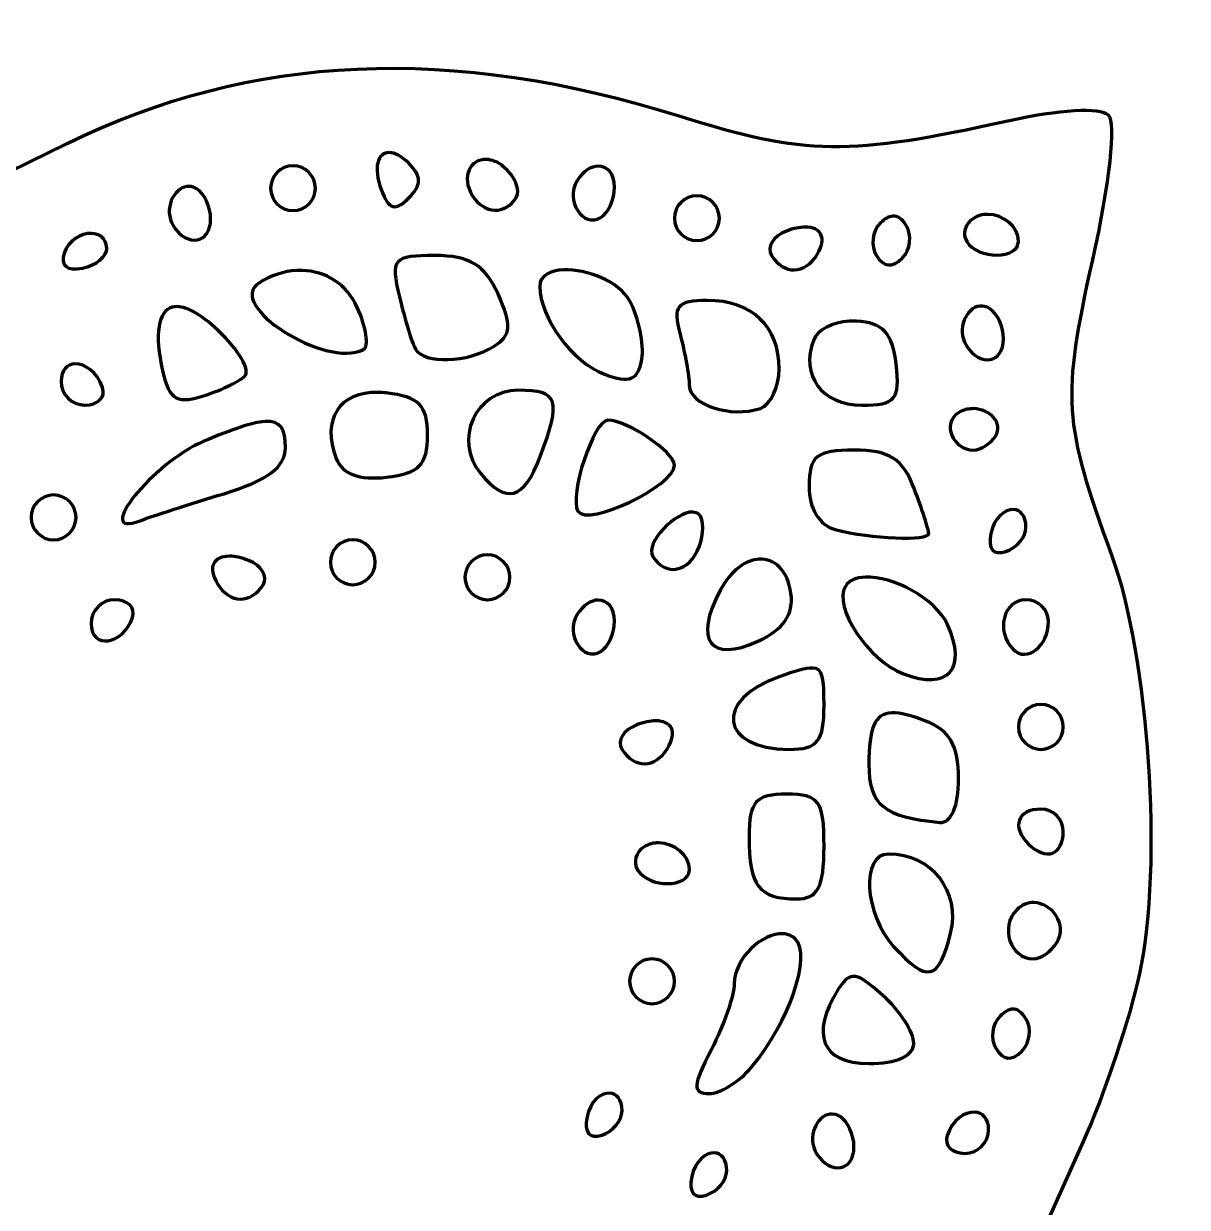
# Model space of a CAD drawing. Header units: centimetres. Extents: x -25.2 to 25.1, y -12.7 to 12.5.
# Drawn here: x 18.87 to 25.13, y 5.83 to 12.2 of the extents above; entities that cross this region are included whole.
import ezdxf

# ---------------------------------------------------------------- set-up
doc = ezdxf.new("R2010")
doc.units = ezdxf.units.CM
doc.header["$MEASUREMENT"] = 0
doc.layers.add('Layer 1', color=7, linetype='Continuous')

msp = doc.modelspace()

# ---------------------------------------------------------------- linework, layer by layer
at = {"layer": 'Layer 1', "color": 72, "lineweight": 90}
for points, knots in [([(15.97372, 12.15449), (15.01323, 12.15637), (13.79512, 11.83764), (13.165, 11.42027), (13.165, 11.42027), (13.165, 11.42027), (12.79541, 11.17553), (12.79541, 11.17553), (12.79541, 11.17553), (12.79541, 11.17553), (12.5548, 11.3781), (12.5548, 11.3781), (12.5548, 11.3781), (12.0029, 11.8425), (10.53138, 12.19604), (9.44182, 12.12637), (9.44182, 12.12637), (8.75205, 12.08227), (7.72787, 11.78745), (7.25901, 11.49798), (7.25901, 11.49798), (7.25901, 11.49798), (6.99525, 11.3351), (6.99525, 11.3351), (6.99525, 11.3351), (6.99525, 11.3351), (6.53471, 11.55256), (6.53471, 11.55256), (6.53471, 11.55256), (5.49151, 12.04654), (4.5113, 12.09186), (3.27785, 11.70221), (3.27785, 11.70221), (2.58334, 11.48282), (2.32917, 11.48005), (1.4299, 11.68237), (1.4299, 11.68237), (1.17685, 11.7393), (0.94386, 11.76022), (0.91231, 11.72867), (0.91231, 11.72867), (0.88077, 11.69713), (0.91677, 11.40903), (0.99169, 11.08871), (0.99169, 11.08871), (1.16692, 10.33949), (1.16186, 10.03309), (0.96606, 9.464), (0.96606, 9.464), (0.54953, 8.25332), (0.63291, 6.8823), (1.18021, 5.95579), (1.18021, 5.95579), (1.31665, 5.72481), (1.31479, 5.70869), (1.10414, 5.29268), (1.10414, 5.29268), (0.59396, 4.28511), (0.44234, 3.45432), (0.56009, 2.31942), (0.56009, 2.31942), (0.64808, 1.47137), (0.86025, 0.7816), (1.20501, 0.22425), (1.20501, 0.22425), (1.20501, 0.22425), (1.44231, -0.1594), (1.44231, -0.1594), (1.44231, -0.1594), (1.44231, -0.1594), (1.20584, -0.53147), (1.20584, -0.53147), (1.20584, -0.53147), (0.68324, -1.35552), (0.41308, -2.73081), (0.55844, -3.82305), (0.55844, -3.82305), (0.65767, -4.56877), (0.7609, -4.90956), (1.08265, -5.5445), (1.08265, -5.5445), (1.08265, -5.5445), (1.29928, -5.97114), (1.29928, -5.97114), (1.29928, -5.97114), (1.29928, -5.97114), (1.09836, -6.42424), (1.09836, -6.42424), (1.09836, -6.42424), (0.78966, -7.11935), (0.70163, -7.54019), (0.70893, -8.28542), (0.70893, -8.28542), (0.71381, -8.78426), (0.77115, -9.14122), (0.9206, -9.6042), (0.9206, -9.6042), (1.16006, -10.34605), (1.17318, -10.67596), (0.99336, -11.39179), (0.99336, -11.39179), (0.81706, -12.09368), (0.86728, -12.13846), (1.62753, -11.96064), (1.62753, -11.96064), (2.39756, -11.78054), (2.57565, -11.78852), (3.33823, -12.04002), (3.33823, -12.04002), (3.83925, -12.20525), (4.14299, -12.25307), (4.70662, -12.25417), (4.70662, -12.25417), (5.49235, -12.2557), (5.89935, -12.16717), (6.5678, -11.85068), (6.5678, -11.85068), (6.98206, -11.65453), (7.00885, -11.65172), (7.20776, -11.78205), (7.20776, -11.78205), (7.51543, -11.98364), (8.40173, -12.30212), (8.87712, -12.3815), (8.87712, -12.3815), (9.4754, -12.48139), (9.88142, -12.48129), (10.59608, -12.38233), (10.59608, -12.38233), (11.30936, -12.28356), (12.32215, -11.91974), (12.59368, -11.66465), (12.59368, -11.66465), (12.59368, -11.66465), (12.77558, -11.4935), (12.77558, -11.4935), (12.77558, -11.4935), (12.77558, -11.4935), (13.17824, -11.74155), (13.17824, -11.74155), (13.17824, -11.74155), (14.60991, -12.62246), (16.64542, -12.68387), (18.21111, -11.89369), (18.21111, -11.89369), (18.21111, -11.89369), (18.67909, -11.65805), (18.67909, -11.65805), (18.67909, -11.65805), (18.67909, -11.65805), (19.09829, -11.8631), (19.09829, -11.8631), (19.09829, -11.8631), (20.09898, -12.35269), (21.21311, -12.4052), (22.3692, -12.01689), (22.3692, -12.01689), (23.01494, -11.79999), (23.30757, -11.79522), (24.16589, -11.98712), (24.16589, -11.98712), (24.44205, -12.04887), (24.6622, -12.06214), (24.70498, -12.01937), (24.70498, -12.01937), (24.74777, -11.97659), (24.7123, -11.64672), (24.61816, -11.21239), (24.61816, -11.21239), (24.61816, -11.21239), (24.45941, -10.47817), (24.45941, -10.47817), (24.45941, -10.47817), (24.45941, -10.47817), (24.6686, -9.844), (24.6686, -9.844), (24.6686, -9.844), (25.07204, -8.6224), (25.02344, -7.43118), (24.52721, -6.37548), (24.52721, -6.37548), (24.52721, -6.37548), (24.36267, -6.02491), (24.36267, -6.02491), (24.36267, -6.02491), (24.36267, -6.02491), (24.61072, -5.48499), (24.61072, -5.48499), (24.61072, -5.48499), (25.02972, -4.57489), (25.13069, -4.0335), (25.08614, -2.93589), (25.08614, -2.93589), (25.0423, -1.85596), (24.86681, -1.19749), (24.44701, -0.53728), (24.44701, -0.53728), (24.44701, -0.53728), (24.2031, -0.15363), (24.2031, -0.15363), (24.2031, -0.15363), (24.2031, -0.15363), (24.40898, 0.15808), (24.40898, 0.15808), (24.40898, 0.15808), (24.87416, 0.86101), (25.10765, 1.78627), (25.10765, 2.92959), (25.10765, 2.92959), (25.10765, 3.7713), (24.971, 4.38807), (24.6099, 5.17359), (24.6099, 5.17359), (24.6099, 5.17359), (24.3602, 5.71599), (24.3602, 5.71599), (24.3602, 5.71599), (24.3602, 5.71599), (24.57021, 6.18397), (24.57021, 6.18397), (24.57021, 6.18397), (24.68578, 6.4415), (24.82239, 6.84785), (24.87365, 7.08686), (24.87365, 7.08686), (24.99887, 7.67074), (24.92401, 8.78798), (24.72234, 9.33913), (24.72234, 9.33913), (24.46235, 10.04965), (24.45378, 10.18103), (24.61981, 10.9258), (24.61981, 10.9258), (24.71278, 11.34282), (24.74753, 11.66285), (24.70497, 11.70549), (24.70497, 11.70549), (24.66232, 11.74823), (24.4419, 11.73545), (24.16588, 11.67407), (24.16588, 11.67407), (23.31295, 11.4844), (23.0717, 11.48732), (22.40309, 11.69805), (22.40309, 11.69805), (21.1744, 12.08529), (20.09649, 12.03725), (19.10407, 11.5517), (19.10407, 11.5517), (19.10407, 11.5517), (18.68984, 11.34916), (18.68984, 11.34916), (18.68984, 11.34916), (18.68984, 11.34916), (18.0937, 11.63276), (18.0937, 11.63276), (18.0937, 11.63276), (17.43541, 11.94538), (16.59145, 12.15327), (15.97373, 12.15449), (15.97373, 12.15449), (15.97373, 12.15449), (15.97372, 12.15449), (15.97372, 12.15449)], [0, 0, 0, 0, 0.0149254, 0.0149254, 0.0149254, 0.0149254, 0.0298507, 0.0298507, 0.0298507, 0.0298507, 0.0447761, 0.0447761, 0.0447761, 0.0447761, 0.0597015, 0.0597015, 0.0597015, 0.0597015, 0.0746269, 0.0746269, 0.0746269, 0.0746269, 0.0895522, 0.0895522, 0.0895522, 0.0895522, 0.1044776, 0.1044776, 0.1044776, 0.1044776, 0.119403, 0.119403, 0.119403, 0.119403, 0.1343284, 0.1343284, 0.1343284, 0.1343284, 0.1492537, 0.1492537, 0.1492537, 0.1492537, 0.1641791, 0.1641791, 0.1641791, 0.1641791, 0.1791045, 0.1791045, 0.1791045, 0.1791045, 0.1940299, 0.1940299, 0.1940299, 0.1940299, 0.2089552, 0.2089552, 0.2089552, 0.2089552, 0.2238806, 0.2238806, 0.2238806, 0.2238806, 0.238806, 0.238806, 0.238806, 0.238806, 0.2537313, 0.2537313, 0.2537313, 0.2537313, 0.2686567, 0.2686567, 0.2686567, 0.2686567, 0.2835821, 0.2835821, 0.2835821, 0.2835821, 0.2985075, 0.2985075, 0.2985075, 0.2985075, 0.3134328, 0.3134328, 0.3134328, 0.3134328, 0.3283582, 0.3283582, 0.3283582, 0.3283582, 0.3432836, 0.3432836, 0.3432836, 0.3432836, 0.358209, 0.358209, 0.358209, 0.358209, 0.3731343, 0.3731343, 0.3731343, 0.3731343, 0.3880597, 0.3880597, 0.3880597, 0.3880597, 0.4029851, 0.4029851, 0.4029851, 0.4029851, 0.4179104, 0.4179104, 0.4179104, 0.4179104, 0.4328358, 0.4328358, 0.4328358, 0.4328358, 0.4477612, 0.4477612, 0.4477612, 0.4477612, 0.4626866, 0.4626866, 0.4626866, 0.4626866, 0.4776119, 0.4776119, 0.4776119, 0.4776119, 0.4925373, 0.4925373, 0.4925373, 0.4925373, 0.5074627, 0.5074627, 0.5074627, 0.5074627, 0.5223881, 0.5223881, 0.5223881, 0.5223881, 0.5373134, 0.5373134, 0.5373134, 0.5373134, 0.5522388, 0.5522388, 0.5522388, 0.5522388, 0.5671642, 0.5671642, 0.5671642, 0.5671642, 0.5820896, 0.5820896, 0.5820896, 0.5820896, 0.5970149, 0.5970149, 0.5970149, 0.5970149, 0.6119403, 0.6119403, 0.6119403, 0.6119403, 0.6268657, 0.6268657, 0.6268657, 0.6268657, 0.641791, 0.641791, 0.641791, 0.641791, 0.6567164, 0.6567164, 0.6567164, 0.6567164, 0.6716418, 0.6716418, 0.6716418, 0.6716418, 0.6865672, 0.6865672, 0.6865672, 0.6865672, 0.7014925, 0.7014925, 0.7014925, 0.7014925, 0.7164179, 0.7164179, 0.7164179, 0.7164179, 0.7313433, 0.7313433, 0.7313433, 0.7313433, 0.7462687, 0.7462687, 0.7462687, 0.7462687, 0.761194, 0.761194, 0.761194, 0.761194, 0.7761194, 0.7761194, 0.7761194, 0.7761194, 0.7910448, 0.7910448, 0.7910448, 0.7910448, 0.8059701, 0.8059701, 0.8059701, 0.8059701, 0.8208955, 0.8208955, 0.8208955, 0.8208955, 0.8358209, 0.8358209, 0.8358209, 0.8358209, 0.8507463, 0.8507463, 0.8507463, 0.8507463, 0.8656716, 0.8656716, 0.8656716, 0.8656716, 0.880597, 0.880597, 0.880597, 0.880597, 0.8955224, 0.8955224, 0.8955224, 0.8955224, 0.9104478, 0.9104478, 0.9104478, 0.9104478, 0.9253731, 0.9253731, 0.9253731, 0.9253731, 0.9402985, 0.9402985, 0.9402985, 0.9402985, 0.9552239, 0.9552239, 0.9552239, 0.9552239, 0.9701493, 0.9701493, 0.9701493, 0.9701493, 1, 1, 1, 1]), ([(20.83792, 11.50295), (20.86618, 11.50239), (20.90203, 11.48514), (20.94045, 11.44673), (20.94045, 11.44673), (21.01302, 11.37415), (21.01287, 11.32898), (20.94128, 11.25739), (20.94128, 11.25739), (20.86968, 11.1858), (20.83519, 11.1963), (20.79493, 11.30121), (20.79493, 11.30121), (20.74805, 11.42336), (20.77576, 11.50418), (20.83792, 11.50295)], [0, 0, 0, 0, 0.2, 0.2, 0.2, 0.2, 0.4, 0.4, 0.4, 0.4, 0.6, 0.6, 0.6, 0.6, 1, 1, 1, 1]), ([(21.36048, 11.46574), (21.38881, 11.46451), (21.4209, 11.45291), (21.45226, 11.42688), (21.45226, 11.42688), (21.51423, 11.37545), (21.54513, 11.30076), (21.52089, 11.26152), (21.52089, 11.26152), (21.46218, 11.16653), (21.34682, 11.17097), (21.28525, 11.27062), (21.28525, 11.27062), (21.22025, 11.37579), (21.27551, 11.46945), (21.36049, 11.46575), (21.36049, 11.46575), (21.36049, 11.46575), (21.36048, 11.46574), (21.36048, 11.46574)], [0, 0, 0, 0, 0.1666667, 0.1666667, 0.1666667, 0.1666667, 0.3333333, 0.3333333, 0.3333333, 0.3333333, 0.5, 0.5, 0.5, 0.5, 0.6666667, 0.6666667, 0.6666667, 0.6666667, 1, 1, 1, 1]), ([(20.31951, 11.43184), (20.38589, 11.43184), (20.44023, 11.37752), (20.44023, 11.31112), (20.44023, 11.31112), (20.44023, 11.24473), (20.3859, 11.1904), (20.31951, 11.1904), (20.31951, 11.1904), (20.25312, 11.1904), (20.19879, 11.24472), (20.19879, 11.31112), (20.19879, 11.31112), (20.19879, 11.37751), (20.25311, 11.43184), (20.31951, 11.43184)], [0, 0, 0, 0, 0.2, 0.2, 0.2, 0.2, 0.4, 0.4, 0.4, 0.4, 0.6, 0.6, 0.6, 0.6, 1, 1, 1, 1]), ([(21.96075, 11.42936), (22.00913, 11.43016), (22.04922, 11.39078), (22.04922, 11.31609), (22.04922, 11.31609), (22.04922, 11.25231), (22.01601, 11.17867), (21.97481, 11.15321), (21.97481, 11.15321), (21.87914, 11.09408), (21.78267, 11.24546), (21.84831, 11.35165), (21.84831, 11.35165), (21.88069, 11.40404), (21.92313, 11.42875), (21.96076, 11.42937), (21.96076, 11.42937), (21.96076, 11.42937), (21.96075, 11.42936), (21.96075, 11.42936)], [0, 0, 0, 0, 0.1666667, 0.1666667, 0.1666667, 0.1666667, 0.3333333, 0.3333333, 0.3333333, 0.3333333, 0.5, 0.5, 0.5, 0.5, 0.6666667, 0.6666667, 0.6666667, 0.6666667, 1, 1, 1, 1]), ([(19.76223, 11.32105), (19.77529, 11.32044), (19.78846, 11.31614), (19.80192, 11.30782), (19.80192, 11.30782), (19.84312, 11.28235), (19.87633, 11.20954), (19.87633, 11.14576), (19.87633, 11.14576), (19.87633, 11.01297), (19.74941, 10.99047), (19.67541, 11.11021), (19.67541, 11.11021), (19.62208, 11.19649), (19.67573, 11.3116), (19.749, 11.32022), (19.749, 11.32022), (19.75323, 11.32072), (19.75788, 11.32125), (19.76223, 11.32105)], [0, 0, 0, 0, 0.1666667, 0.1666667, 0.1666667, 0.1666667, 0.3333333, 0.3333333, 0.3333333, 0.3333333, 0.5, 0.5, 0.5, 0.5, 0.6666667, 0.6666667, 0.6666667, 0.6666667, 1, 1, 1, 1]), ([(22.4924, 11.27061), (22.55878, 11.27061), (22.61312, 11.21629), (22.61312, 11.14989), (22.61312, 11.14989), (22.61312, 11.0835), (22.55879, 11.02917), (22.4924, 11.02917), (22.4924, 11.02917), (22.42601, 11.02917), (22.37168, 11.08349), (22.37168, 11.14989), (22.37168, 11.14989), (22.37168, 11.21628), (22.426, 11.27061), (22.4924, 11.27061)], [0, 0, 0, 0, 0.2, 0.2, 0.2, 0.2, 0.4, 0.4, 0.4, 0.4, 0.6, 0.6, 0.6, 0.6, 1, 1, 1, 1]), ([(23.54577, 11.16064), (23.57233, 11.16211), (23.59663, 11.14564), (23.61853, 11.1102), (23.61853, 11.1102), (23.65066, 11.05822), (23.64129, 10.97918), (23.59703, 10.93491), (23.59703, 10.93491), (23.54338, 10.88126), (23.49706, 10.88597), (23.45812, 10.94897), (23.45812, 10.94897), (23.42599, 11.00095), (23.43535, 11.07999), (23.47962, 11.12426), (23.47962, 11.12426), (23.50309, 11.14773), (23.52511, 11.1595), (23.54577, 11.16064)], [0, 0, 0, 0, 0.1666667, 0.1666667, 0.1666667, 0.1666667, 0.3333333, 0.3333333, 0.3333333, 0.3333333, 0.5, 0.5, 0.5, 0.5, 0.6666667, 0.6666667, 0.6666667, 0.6666667, 1, 1, 1, 1]), ([(24.05757, 11.17057), (24.13935, 11.16933), (24.22211, 11.10655), (24.22211, 11.02505), (24.22211, 11.02505), (24.22211, 10.92712), (24.00472, 10.92647), (23.9443, 11.02422), (23.9443, 11.02422), (23.91884, 11.06542), (23.93488, 11.12127), (23.97985, 11.14907), (23.97985, 11.14907), (24.00386, 11.16391), (24.03031, 11.17098), (24.05757, 11.17057)], [0, 0, 0, 0, 0.2, 0.2, 0.2, 0.2, 0.4, 0.4, 0.4, 0.4, 0.6, 0.6, 0.6, 0.6, 1, 1, 1, 1]), ([(23.07448, 11.10194), (23.16016, 11.10294), (23.19452, 11.04382), (23.13897, 10.95394), (23.13897, 10.95394), (23.07215, 10.84581), (22.95946, 10.84426), (22.89423, 10.94981), (22.89423, 10.94981), (22.86668, 10.99438), (22.9025, 11.05316), (22.97361, 11.08045), (22.97361, 11.08045), (23.01213, 11.09523), (23.04592, 11.10161), (23.07448, 11.10195), (23.07448, 11.10195), (23.07448, 11.10195), (23.07448, 11.10194), (23.07448, 11.10194)], [0, 0, 0, 0, 0.1666667, 0.1666667, 0.1666667, 0.1666667, 0.3333333, 0.3333333, 0.3333333, 0.3333333, 0.5, 0.5, 0.5, 0.5, 0.6666667, 0.6666667, 0.6666667, 0.6666667, 1, 1, 1, 1]), ([(19.23554, 11.06804), (19.27868, 11.06672), (19.31464, 11.04175), (19.3174, 10.98949), (19.3174, 10.98949), (19.31974, 10.94523), (19.26142, 10.89647), (19.18759, 10.88118), (19.18759, 10.88118), (19.10367, 10.8638), (19.06663, 10.89369), (19.0892, 10.96138), (19.0892, 10.96138), (19.11269, 11.03187), (19.18008, 11.06973), (19.23555, 11.06804), (19.23555, 11.06804), (19.23555, 11.06804), (19.23554, 11.06804), (19.23554, 11.06804)], [0, 0, 0, 0, 0.1666667, 0.1666667, 0.1666667, 0.1666667, 0.3333333, 0.3333333, 0.3333333, 0.3333333, 0.5, 0.5, 0.5, 0.5, 0.6666667, 0.6666667, 0.6666667, 0.6666667, 1, 1, 1, 1]), ([(21.08349, 10.94898), (21.26821, 10.94898), (21.35129, 10.89851), (21.42249, 10.74227), (21.42249, 10.74227), (21.49883, 10.57472), (21.49501, 10.52064), (21.40099, 10.46115), (21.40099, 10.46115), (21.25964, 10.37172), (21.02477, 10.36377), (20.97848, 10.44627), (20.97848, 10.44627), (20.95985, 10.47947), (20.92075, 10.60567), (20.89166, 10.72739), (20.89166, 10.72739), (20.84278, 10.93189), (20.85737, 10.94898), (21.08348, 10.94898), (21.08348, 10.94898), (21.08348, 10.94898), (21.08349, 10.94898), (21.08349, 10.94898)], [0, 0, 0, 0, 0.1428571, 0.1428571, 0.1428571, 0.1428571, 0.2857143, 0.2857143, 0.2857143, 0.2857143, 0.4285714, 0.4285714, 0.4285714, 0.4285714, 0.5714286, 0.5714286, 0.5714286, 0.5714286, 0.7142857, 0.7142857, 0.7142857, 0.7142857, 1, 1, 1, 1]), ([(20.33935, 10.86878), (20.34897, 10.86927), (20.3588, 10.86904), (20.36829, 10.86878), (20.36829, 10.86878), (20.49478, 10.86526), (20.60813, 10.79543), (20.66512, 10.67034), (20.66512, 10.67034), (20.71482, 10.56126), (20.72972, 10.45889), (20.69819, 10.44296), (20.69819, 10.44296), (20.4937, 10.33967), (19.95229, 10.68442), (20.13595, 10.80097), (20.13595, 10.80097), (20.20203, 10.84291), (20.27198, 10.86532), (20.33935, 10.86877), (20.33935, 10.86877), (20.33935, 10.86877), (20.33935, 10.86878), (20.33935, 10.86878)], [0, 0, 0, 0, 0.1428571, 0.1428571, 0.1428571, 0.1428571, 0.2857143, 0.2857143, 0.2857143, 0.2857143, 0.4285714, 0.4285714, 0.4285714, 0.4285714, 0.5714286, 0.5714286, 0.5714286, 0.5714286, 0.7142857, 0.7142857, 0.7142857, 0.7142857, 1, 1, 1, 1]), ([(21.77637, 10.87208), (21.89964, 10.8764), (22.07447, 10.81072), (22.1319, 10.70341), (22.1319, 10.70341), (22.1805, 10.6126), (22.20941, 10.47242), (22.19557, 10.3917), (22.19557, 10.3917), (22.17587, 10.27682), (22.13227, 10.25908), (21.99465, 10.31067), (21.99465, 10.31067), (21.82226, 10.37529), (21.64738, 10.61307), (21.64738, 10.78279), (21.64738, 10.78279), (21.64738, 10.84154), (21.7024, 10.8695), (21.77636, 10.87209), (21.77636, 10.87209), (21.77636, 10.87209), (21.77637, 10.87208), (21.77637, 10.87208)], [0, 0, 0, 0, 0.1428571, 0.1428571, 0.1428571, 0.1428571, 0.2857143, 0.2857143, 0.2857143, 0.2857143, 0.4285714, 0.4285714, 0.4285714, 0.4285714, 0.5714286, 0.5714286, 0.5714286, 0.5714286, 0.7142857, 0.7142857, 0.7142857, 0.7142857, 1, 1, 1, 1]), ([(22.54697, 10.70755), (22.78882, 10.70755), (22.93475, 10.56858), (22.93475, 10.33796), (22.93475, 10.33796), (22.93475, 10.24089), (22.88922, 10.14582), (22.83388, 10.12712), (22.83388, 10.12712), (22.67617, 10.07382), (22.45226, 10.14592), (22.45106, 10.25032), (22.45106, 10.25032), (22.45045, 10.3024), (22.42814, 10.42689), (22.40145, 10.52648), (22.40145, 10.52648), (22.36093, 10.67769), (22.38456, 10.70755), (22.54697, 10.70755)], [0, 0, 0, 0, 0.1666667, 0.1666667, 0.1666667, 0.1666667, 0.3333333, 0.3333333, 0.3333333, 0.3333333, 0.5, 0.5, 0.5, 0.5, 0.6666667, 0.6666667, 0.6666667, 0.6666667, 1, 1, 1, 1]), ([(19.68451, 10.67365), (19.74018, 10.67905), (19.81991, 10.63738), (19.91685, 10.54632), (19.91685, 10.54632), (20.02867, 10.44126), (20.09285, 10.33012), (20.05906, 10.2991), (20.05906, 10.2991), (20.02528, 10.26808), (19.92008, 10.21916), (19.8259, 10.19079), (19.8259, 10.19079), (19.68527, 10.14843), (19.64696, 10.17914), (19.61093, 10.36277), (19.61093, 10.36277), (19.57266, 10.55785), (19.60315, 10.66576), (19.68452, 10.67366), (19.68452, 10.67366), (19.68452, 10.67366), (19.68451, 10.67365), (19.68451, 10.67365)], [0, 0, 0, 0, 0.1428571, 0.1428571, 0.1428571, 0.1428571, 0.2857143, 0.2857143, 0.2857143, 0.2857143, 0.4285714, 0.4285714, 0.4285714, 0.4285714, 0.5714286, 0.5714286, 0.5714286, 0.5714286, 0.7142857, 0.7142857, 0.7142857, 0.7142857, 1, 1, 1, 1]), ([(24.01375, 10.67695), (24.03066, 10.67894), (24.04873, 10.67481), (24.06667, 10.66372), (24.06667, 10.66372), (24.10787, 10.63825), (24.14191, 10.56544), (24.14191, 10.50166), (24.14191, 10.50166), (24.14191, 10.36887), (24.01499, 10.34637), (23.94099, 10.46611), (23.94099, 10.46611), (23.88767, 10.55239), (23.94049, 10.66833), (24.01375, 10.67695)], [0, 0, 0, 0, 0.2, 0.2, 0.2, 0.2, 0.4, 0.4, 0.4, 0.4, 0.6, 0.6, 0.6, 0.6, 1, 1, 1, 1]), ([(23.31178, 10.59592), (23.32453, 10.59678), (23.33774, 10.59657), (23.35064, 10.59592), (23.35064, 10.59592), (23.49265, 10.58877), (23.54469, 10.53269), (23.56396, 10.36524), (23.56396, 10.36524), (23.58595, 10.17407), (23.561, 10.14448), (23.38041, 10.14448), (23.38041, 10.14448), (23.16446, 10.14448), (23.04693, 10.30342), (23.12079, 10.49588), (23.12079, 10.49588), (23.14111, 10.54884), (23.2225, 10.58991), (23.31179, 10.59593), (23.31179, 10.59593), (23.31179, 10.59593), (23.31178, 10.59592), (23.31178, 10.59592)], [0, 0, 0, 0, 0.1428571, 0.1428571, 0.1428571, 0.1428571, 0.2857143, 0.2857143, 0.2857143, 0.2857143, 0.4285714, 0.4285714, 0.4285714, 0.4285714, 0.5714286, 0.5714286, 0.5714286, 0.5714286, 0.7142857, 0.7142857, 0.7142857, 0.7142857, 1, 1, 1, 1]), ([(19.14624, 10.36607), (19.19956, 10.36845), (19.26709, 10.3235), (19.29507, 10.23957), (19.29507, 10.23957), (19.31259, 10.18701), (19.26924, 10.14449), (19.19916, 10.14449), (19.19916, 10.14449), (19.12907, 10.14449), (19.07183, 10.20174), (19.07183, 10.27182), (19.07183, 10.27182), (19.07183, 10.334), (19.10477, 10.36423), (19.14624, 10.36608), (19.14624, 10.36608), (19.14624, 10.36608), (19.14624, 10.36607), (19.14624, 10.36607)], [0, 0, 0, 0, 0.1666667, 0.1666667, 0.1666667, 0.1666667, 0.3333333, 0.3333333, 0.3333333, 0.3333333, 0.5, 0.5, 0.5, 0.5, 0.6666667, 0.6666667, 0.6666667, 0.6666667, 1, 1, 1, 1]), ([(20.77839, 10.21311), (20.7923, 10.2128), (20.80652, 10.21151), (20.82138, 10.2098), (20.82138, 10.2098), (20.99749, 10.18954), (21.0438, 10.14301), (21.0438, 9.98325), (21.0438, 9.98325), (21.0438, 9.82349), (20.99749, 9.77696), (20.82138, 9.7567), (20.82138, 9.7567), (20.67676, 9.74006), (20.58339, 9.77451), (20.55184, 9.85675), (20.55184, 9.85675), (20.47084, 10.06782), (20.56968, 10.2178), (20.77839, 10.21311)], [0, 0, 0, 0, 0.1666667, 0.1666667, 0.1666667, 0.1666667, 0.3333333, 0.3333333, 0.3333333, 0.3333333, 0.5, 0.5, 0.5, 0.5, 0.6666667, 0.6666667, 0.6666667, 0.6666667, 1, 1, 1, 1]), ([(21.53163, 10.22468), (21.74775, 10.22468), (21.76496, 10.1724), (21.64904, 9.86749), (21.64904, 9.86749), (21.56014, 9.63365), (21.46906, 9.60852), (21.32823, 9.77819), (21.32823, 9.77819), (21.17986, 9.95697), (21.3018, 10.22467), (21.53163, 10.22467), (21.53163, 10.22467), (21.53163, 10.22467), (21.53163, 10.22468), (21.53163, 10.22468)], [0, 0, 0, 0, 0.2, 0.2, 0.2, 0.2, 0.4, 0.4, 0.4, 0.4, 0.6, 0.6, 0.6, 0.6, 1, 1, 1, 1]), ([(23.97985, 10.12546), (24.06649, 10.12414), (24.14341, 10.05081), (24.09809, 9.97746), (24.09809, 9.97746), (24.07263, 9.93626), (24.01972, 9.90305), (23.98068, 9.90305), (23.98068, 9.90305), (23.86798, 9.90305), (23.80882, 10.04752), (23.89882, 10.10314), (23.89882, 10.10314), (23.91892, 10.11556), (23.94096, 10.12252), (23.96249, 10.12464), (23.96249, 10.12464), (23.96832, 10.12521), (23.97408, 10.12555), (23.97985, 10.12547), (23.97985, 10.12547), (23.97985, 10.12547), (23.97985, 10.12546), (23.97985, 10.12546)], [0, 0, 0, 0, 0.1428571, 0.1428571, 0.1428571, 0.1428571, 0.2857143, 0.2857143, 0.2857143, 0.2857143, 0.4285714, 0.4285714, 0.4285714, 0.4285714, 0.5714286, 0.5714286, 0.5714286, 0.5714286, 0.7142857, 0.7142857, 0.7142857, 0.7142857, 1, 1, 1, 1]), ([(20.16737, 10.05601), (20.25334, 10.06181), (20.27899, 10.01561), (20.27899, 9.91545), (20.27899, 9.91545), (20.27899, 9.81163), (20.17961, 9.73754), (19.94826, 9.66823), (19.94826, 9.66823), (19.76661, 9.6138), (19.56375, 9.54839), (19.49681, 9.52271), (19.49681, 9.52271), (19.23451, 9.42206), (19.56681, 9.83606), (19.83994, 9.95018), (19.83994, 9.95018), (19.99699, 10.0158), (20.10049, 10.05151), (20.16736, 10.05601), (20.16736, 10.05601), (20.16736, 10.05601), (20.16737, 10.05601), (20.16737, 10.05601)], [0, 0, 0, 0, 0.1428571, 0.1428571, 0.1428571, 0.1428571, 0.2857143, 0.2857143, 0.2857143, 0.2857143, 0.4285714, 0.4285714, 0.4285714, 0.4285714, 0.5714286, 0.5714286, 0.5714286, 0.5714286, 0.7142857, 0.7142857, 0.7142857, 0.7142857, 1, 1, 1, 1]), ([(22.01284, 10.06345), (22.11776, 10.06345), (22.37168, 9.89201), (22.37168, 9.82119), (22.37168, 9.82119), (22.37168, 9.70962), (21.90571, 9.48777), (21.85244, 9.57397), (21.85244, 9.57397), (21.80262, 9.65459), (21.93661, 10.06345), (22.01284, 10.06345)], [0, 0, 0, 0, 0.25, 0.25, 0.25, 0.25, 0.5, 0.5, 0.5, 0.5, 1, 1, 1, 1]), ([(23.33906, 9.90305), (23.52632, 9.90305), (23.60032, 9.85514), (23.66069, 9.69634), (23.66069, 9.69634), (23.70385, 9.5828), (23.73924, 9.47416), (23.73924, 9.45491), (23.73924, 9.45491), (23.73924, 9.41226), (23.42984, 9.42506), (23.23653, 9.47558), (23.23653, 9.47558), (23.1512, 9.49788), (23.09597, 9.58877), (23.09597, 9.70709), (23.09597, 9.70709), (23.09597, 9.87078), (23.13502, 9.90305), (23.33906, 9.90305)], [0, 0, 0, 0, 0.1666667, 0.1666667, 0.1666667, 0.1666667, 0.3333333, 0.3333333, 0.3333333, 0.3333333, 0.5, 0.5, 0.5, 0.5, 0.6666667, 0.6666667, 0.6666667, 0.6666667, 1, 1, 1, 1]), ([(19.03132, 9.66161), (19.09772, 9.66161), (19.15204, 9.60729), (19.15204, 9.54089), (19.15204, 9.54089), (19.15204, 9.4745), (19.09772, 9.42017), (19.03132, 9.42017), (19.03132, 9.42017), (18.96493, 9.42017), (18.9106, 9.47449), (18.9106, 9.54089), (18.9106, 9.54089), (18.9106, 9.60728), (18.96492, 9.66161), (19.03132, 9.66161)], [0, 0, 0, 0, 0.2, 0.2, 0.2, 0.2, 0.4, 0.4, 0.4, 0.4, 0.6, 0.6, 0.6, 0.6, 1, 1, 1, 1]), ([(22.4709, 9.56901), (22.48376, 9.56825), (22.49527, 9.56448), (22.50397, 9.55578), (22.50397, 9.55578), (22.53053, 9.52925), (22.53101, 9.45128), (22.5048, 9.38297), (22.5048, 9.38297), (22.45226, 9.24604), (22.32461, 9.21892), (22.25593, 9.33005), (22.25593, 9.33005), (22.20994, 9.40448), (22.38085, 9.5743), (22.4709, 9.569), (22.4709, 9.569), (22.4709, 9.569), (22.4709, 9.56901), (22.4709, 9.56901)], [0, 0, 0, 0, 0.1666667, 0.1666667, 0.1666667, 0.1666667, 0.3333333, 0.3333333, 0.3333333, 0.3333333, 0.5, 0.5, 0.5, 0.5, 0.6666667, 0.6666667, 0.6666667, 0.6666667, 1, 1, 1, 1]), ([(24.19565, 9.58307), (24.23218, 9.58127), (24.26262, 9.55084), (24.26262, 9.48716), (24.26262, 9.48716), (24.26262, 9.43552), (24.21386, 9.3772), (24.15431, 9.35735), (24.15431, 9.35735), (24.08662, 9.33479), (24.05672, 9.371), (24.07411, 9.45492), (24.07411, 9.45492), (24.09169, 9.53976), (24.14868, 9.58539), (24.19565, 9.58308), (24.19565, 9.58308), (24.19565, 9.58308), (24.19565, 9.58307), (24.19565, 9.58307)], [0, 0, 0, 0, 0.1666667, 0.1666667, 0.1666667, 0.1666667, 0.3333333, 0.3333333, 0.3333333, 0.3333333, 0.5, 0.5, 0.5, 0.5, 0.6666667, 0.6666667, 0.6666667, 0.6666667, 1, 1, 1, 1]), ([(20.64114, 9.42018), (20.70753, 9.42018), (20.76186, 9.36586), (20.76186, 9.29946), (20.76186, 9.29946), (20.76186, 9.23307), (20.70754, 9.17874), (20.64114, 9.17874), (20.64114, 9.17874), (20.57474, 9.17874), (20.52042, 9.23306), (20.52042, 9.29946), (20.52042, 9.29946), (20.52042, 9.36585), (20.57473, 9.42018), (20.64114, 9.42018)], [0, 0, 0, 0, 0.2, 0.2, 0.2, 0.2, 0.4, 0.4, 0.4, 0.4, 0.6, 0.6, 0.6, 0.6, 1, 1, 1, 1]), ([(19.97803, 9.33171), (20.00659, 9.33138), (20.04121, 9.32417), (20.07973, 9.30939), (20.07973, 9.30939), (20.15084, 9.2821), (20.18583, 9.22333), (20.15828, 9.17875), (20.15828, 9.17875), (20.09305, 9.0732), (19.98036, 9.07558), (19.91354, 9.18371), (19.91354, 9.18371), (19.85799, 9.27359), (19.89235, 9.33271), (19.97803, 9.33171)], [0, 0, 0, 0, 0.2, 0.2, 0.2, 0.2, 0.4, 0.4, 0.4, 0.4, 0.6, 0.6, 0.6, 0.6, 1, 1, 1, 1]), ([(21.36544, 9.33915), (21.43183, 9.33915), (21.48616, 9.28483), (21.48616, 9.21843), (21.48616, 9.21843), (21.48616, 9.15204), (21.43184, 9.09771), (21.36544, 9.09771), (21.36544, 9.09771), (21.29904, 9.09771), (21.24472, 9.15203), (21.24472, 9.21843), (21.24472, 9.21843), (21.24472, 9.28482), (21.29903, 9.33915), (21.36544, 9.33915)], [0, 0, 0, 0, 0.2, 0.2, 0.2, 0.2, 0.4, 0.4, 0.4, 0.4, 0.6, 0.6, 0.6, 0.6, 1, 1, 1, 1]), ([(22.82809, 9.316), (22.9095, 9.3202), (22.98028, 9.25783), (22.99842, 9.13162), (22.99842, 9.13162), (23.01455, 9.01941), (22.95748, 8.93683), (22.82065, 8.87448), (22.82065, 8.87448), (22.56314, 8.75715), (22.47327, 8.87842), (22.61808, 9.14899), (22.61808, 9.14899), (22.67591, 9.25705), (22.75626, 9.3123), (22.82809, 9.31601), (22.82809, 9.31601), (22.82809, 9.31601), (22.82809, 9.316), (22.82809, 9.316)], [0, 0, 0, 0, 0.1666667, 0.1666667, 0.1666667, 0.1666667, 0.3333333, 0.3333333, 0.3333333, 0.3333333, 0.5, 0.5, 0.5, 0.5, 0.6666667, 0.6666667, 0.6666667, 0.6666667, 1, 1, 1, 1]), ([(23.39859, 9.21926), (23.54377, 9.22511), (23.77424, 9.10918), (23.84011, 8.9646), (23.84011, 8.9646), (23.94895, 8.72571), (23.84349, 8.60706), (23.60364, 8.69919), (23.60364, 8.69919), (23.41352, 8.77221), (23.22296, 9.0594), (23.2911, 9.16965), (23.2911, 9.16965), (23.31119, 9.20216), (23.35019, 9.21731), (23.39859, 9.21926)], [0, 0, 0, 0, 0.2, 0.2, 0.2, 0.2, 0.4, 0.4, 0.4, 0.4, 0.6, 0.6, 0.6, 0.6, 1, 1, 1, 1]), ([(19.36039, 9.09772), (19.43047, 9.09772), (19.473, 9.0552), (19.45547, 9.00264), (19.45547, 9.00264), (19.40573, 8.85342), (19.23305, 8.82828), (19.23305, 8.97039), (19.23305, 8.97039), (19.23305, 9.04047), (19.2903, 9.09772), (19.36038, 9.09772), (19.36038, 9.09772), (19.36038, 9.09772), (19.36039, 9.09772), (19.36039, 9.09772)], [0, 0, 0, 0, 0.2, 0.2, 0.2, 0.2, 0.4, 0.4, 0.4, 0.4, 0.6, 0.6, 0.6, 0.6, 1, 1, 1, 1]), ([(21.96075, 9.09607), (22.00913, 9.09687), (22.04922, 9.05666), (22.04922, 8.98197), (22.04922, 8.98197), (22.04922, 8.91819), (22.01601, 8.84538), (21.97481, 8.81991), (21.97481, 8.81991), (21.87914, 8.76078), (21.78267, 8.91133), (21.84831, 9.01752), (21.84831, 9.01752), (21.88069, 9.06991), (21.92313, 9.09544), (21.96076, 9.09607), (21.96076, 9.09607), (21.96076, 9.09607), (21.96075, 9.09607), (21.96075, 9.09607)], [0, 0, 0, 0, 0.1666667, 0.1666667, 0.1666667, 0.1666667, 0.3333333, 0.3333333, 0.3333333, 0.3333333, 0.5, 0.5, 0.5, 0.5, 0.6666667, 0.6666667, 0.6666667, 0.6666667, 1, 1, 1, 1]), ([(24.26262, 9.09772), (24.32901, 9.09772), (24.38334, 9.04575), (24.38334, 8.98196), (24.38334, 8.98196), (24.38334, 8.84751), (24.26828, 8.75637), (24.19317, 8.83148), (24.19317, 8.83148), (24.097, 8.92766), (24.1414, 9.09772), (24.26262, 9.09772)], [0, 0, 0, 0, 0.25, 0.25, 0.25, 0.25, 0.5, 0.5, 0.5, 0.5, 1, 1, 1, 1]), ([(23.11334, 8.73061), (23.17271, 8.72869), (23.17618, 8.67343), (23.17618, 8.53052), (23.17618, 8.53052), (23.17618, 8.33563), (23.14276, 8.29322), (22.98849, 8.29322), (22.98849, 8.29322), (22.61606, 8.29322), (22.57933, 8.55958), (22.93475, 8.68348), (22.93475, 8.68348), (23.02201, 8.7139), (23.07772, 8.73176), (23.11334, 8.73061)], [0, 0, 0, 0, 0.2, 0.2, 0.2, 0.2, 0.4, 0.4, 0.4, 0.4, 0.6, 0.6, 0.6, 0.6, 1, 1, 1, 1]), ([(24.34283, 8.53466), (24.40923, 8.53466), (24.46355, 8.48034), (24.46355, 8.41394), (24.46355, 8.41394), (24.46355, 8.34755), (24.40924, 8.29322), (24.34283, 8.29322), (24.34283, 8.29322), (24.27644, 8.29322), (24.22211, 8.34754), (24.22211, 8.41394), (24.22211, 8.41394), (24.22211, 8.48033), (24.27643, 8.53466), (24.34283, 8.53466)], [0, 0, 0, 0, 0.2, 0.2, 0.2, 0.2, 0.4, 0.4, 0.4, 0.4, 0.6, 0.6, 0.6, 0.6, 1, 1, 1, 1]), ([(23.54246, 8.48918), (23.58621, 8.49061), (23.64434, 8.47538), (23.7194, 8.44701), (23.7194, 8.44701), (23.85231, 8.39677), (23.90047, 8.3136), (23.90047, 8.13447), (23.90047, 8.13447), (23.90047, 7.98792), (23.86002, 7.89487), (23.7996, 7.90048), (23.7996, 7.90048), (23.49754, 7.92851), (23.41761, 7.99397), (23.41761, 8.21385), (23.41761, 8.21385), (23.41761, 8.40399), (23.44621, 8.48604), (23.54246, 8.48918)], [0, 0, 0, 0, 0.1666667, 0.1666667, 0.1666667, 0.1666667, 0.3333333, 0.3333333, 0.3333333, 0.3333333, 0.5, 0.5, 0.5, 0.5, 0.6666667, 0.6666667, 0.6666667, 0.6666667, 1, 1, 1, 1]), ([(22.26998, 8.44619), (22.35566, 8.44719), (22.39002, 8.38807), (22.33447, 8.29819), (22.33447, 8.29819), (22.26765, 8.19006), (22.15413, 8.18851), (22.0889, 8.29406), (22.0889, 8.29406), (22.06135, 8.33864), (22.09717, 8.39741), (22.16828, 8.4247), (22.16828, 8.4247), (22.2068, 8.43948), (22.24142, 8.44586), (22.26998, 8.4462), (22.26998, 8.4462), (22.26998, 8.4462), (22.26998, 8.44619), (22.26998, 8.44619)], [0, 0, 0, 0, 0.1666667, 0.1666667, 0.1666667, 0.1666667, 0.3333333, 0.3333333, 0.3333333, 0.3333333, 0.5, 0.5, 0.5, 0.5, 0.6666667, 0.6666667, 0.6666667, 0.6666667, 1, 1, 1, 1]), ([(22.97526, 8.05179), (23.15153, 8.05179), (23.17618, 8.01664), (23.17618, 7.76984), (23.17618, 7.76984), (23.17618, 7.55036), (23.14314, 7.48872), (23.02818, 7.48872), (23.02818, 7.48872), (22.82581, 7.48872), (22.77352, 7.55733), (22.77352, 7.82358), (22.77352, 7.82358), (22.77352, 8.01315), (22.80799, 8.05178), (22.97526, 8.05178), (22.97526, 8.05178), (22.97526, 8.05178), (22.97526, 8.05179), (22.97526, 8.05179)], [0, 0, 0, 0, 0.1666667, 0.1666667, 0.1666667, 0.1666667, 0.3333333, 0.3333333, 0.3333333, 0.3333333, 0.5, 0.5, 0.5, 0.5, 0.6666667, 0.6666667, 0.6666667, 0.6666667, 1, 1, 1, 1]), ([(24.34283, 7.97159), (24.40923, 7.97159), (24.46355, 7.91727), (24.46355, 7.85087), (24.46355, 7.85087), (24.46355, 7.7252), (24.36846, 7.6913), (24.27586, 7.7839), (24.27586, 7.7839), (24.18327, 7.8765), (24.21717, 7.97159), (24.34283, 7.97159)], [0, 0, 0, 0, 0.25, 0.25, 0.25, 0.25, 0.5, 0.5, 0.5, 0.5, 1, 1, 1, 1]), ([(22.28734, 7.79051), (22.36912, 7.78927), (22.45188, 7.72649), (22.45188, 7.64499), (22.45188, 7.64499), (22.45188, 7.54706), (22.23365, 7.54641), (22.17324, 7.64416), (22.17324, 7.64416), (22.14778, 7.68536), (22.16381, 7.74121), (22.20879, 7.76901), (22.20879, 7.76901), (22.2328, 7.78385), (22.26008, 7.79092), (22.28734, 7.79051)], [0, 0, 0, 0, 0.2, 0.2, 0.2, 0.2, 0.4, 0.4, 0.4, 0.4, 0.6, 0.6, 0.6, 0.6, 1, 1, 1, 1]), ([(23.52262, 7.73016), (23.75513, 7.73016), (23.9138, 7.52867), (23.85748, 7.30435), (23.85748, 7.30435), (23.7931, 7.04781), (23.7315, 7.03349), (23.55073, 7.23324), (23.55073, 7.23324), (23.39199, 7.40865), (23.3737, 7.73016), (23.52262, 7.73016)], [0, 0, 0, 0, 0.25, 0.25, 0.25, 0.25, 0.5, 0.5, 0.5, 0.5, 1, 1, 1, 1]), ([(24.30562, 7.46888), (24.40103, 7.46615), (24.49019, 7.35455), (24.42799, 7.25391), (24.42799, 7.25391), (24.39825, 7.20579), (24.34217, 7.16627), (24.30314, 7.16627), (24.30314, 7.16627), (24.17883, 7.16627), (24.12015, 7.33799), (24.21302, 7.43085), (24.21302, 7.43085), (24.24077, 7.4586), (24.27382, 7.46979), (24.30562, 7.46888)], [0, 0, 0, 0, 0.2, 0.2, 0.2, 0.2, 0.4, 0.4, 0.4, 0.4, 0.6, 0.6, 0.6, 0.6, 1, 1, 1, 1]), ([(22.95542, 7.30104), (22.9808, 7.29955), (23.00389, 7.29061), (23.02239, 7.2721), (23.02239, 7.2721), (23.11148, 7.18301), (22.98913, 6.82665), (22.78592, 6.58336), (22.78592, 6.58336), (22.72122, 6.5059), (22.61839, 6.44197), (22.55772, 6.44197), (22.55772, 6.44197), (22.46711, 6.44197), (22.46927, 6.48424), (22.57012, 6.67927), (22.57012, 6.67927), (22.63766, 6.80986), (22.69332, 6.96915), (22.69332, 7.03232), (22.69332, 7.03232), (22.69332, 7.17097), (22.84543, 7.30751), (22.95542, 7.30104)], [0, 0, 0, 0, 0.1428571, 0.1428571, 0.1428571, 0.1428571, 0.2857143, 0.2857143, 0.2857143, 0.2857143, 0.4285714, 0.4285714, 0.4285714, 0.4285714, 0.5714286, 0.5714286, 0.5714286, 0.5714286, 0.7142857, 0.7142857, 0.7142857, 0.7142857, 1, 1, 1, 1]), ([(22.25096, 7.16626), (22.31734, 7.16626), (22.37168, 7.11194), (22.37168, 7.04554), (22.37168, 7.04554), (22.37168, 6.97915), (22.31735, 6.92482), (22.25096, 6.92482), (22.25096, 6.92482), (22.18457, 6.92482), (22.13024, 6.97914), (22.13024, 7.04554), (22.13024, 7.04554), (22.13024, 7.11193), (22.18456, 7.16626), (22.25096, 7.16626)], [0, 0, 0, 0, 0.2, 0.2, 0.2, 0.2, 0.4, 0.4, 0.4, 0.4, 0.6, 0.6, 0.6, 0.6, 1, 1, 1, 1]), ([(23.3308, 7.07201), (23.36699, 7.07478), (23.41301, 7.04175), (23.49286, 6.96948), (23.49286, 6.96948), (23.58408, 6.88692), (23.65905, 6.77104), (23.65905, 6.71151), (23.65905, 6.71151), (23.65905, 6.64489), (23.56621, 6.6032), (23.41762, 6.6032), (23.41762, 6.6032), (23.16413, 6.6032), (23.09964, 6.75998), (23.25308, 7.00256), (23.25308, 7.00256), (23.28091, 7.04656), (23.30265, 7.06986), (23.3308, 7.07201)], [0, 0, 0, 0, 0.1666667, 0.1666667, 0.1666667, 0.1666667, 0.3333333, 0.3333333, 0.3333333, 0.3333333, 0.5, 0.5, 0.5, 0.5, 0.6666667, 0.6666667, 0.6666667, 0.6666667, 1, 1, 1, 1]), ([(24.18986, 6.89589), (24.21642, 6.89736), (24.24072, 6.88006), (24.26262, 6.84463), (24.26262, 6.84463), (24.29474, 6.79266), (24.28456, 6.71361), (24.2403, 6.66934), (24.2403, 6.66934), (24.18665, 6.61569), (24.14033, 6.6204), (24.10139, 6.6834), (24.10139, 6.6834), (24.06927, 6.73537), (24.07945, 6.81442), (24.12371, 6.85869), (24.12371, 6.85869), (24.14718, 6.88216), (24.1692, 6.89475), (24.18986, 6.8959), (24.18986, 6.8959), (24.18986, 6.8959), (24.18986, 6.89589), (24.18986, 6.89589)], [0, 0, 0, 0, 0.1428571, 0.1428571, 0.1428571, 0.1428571, 0.2857143, 0.2857143, 0.2857143, 0.2857143, 0.4285714, 0.4285714, 0.4285714, 0.4285714, 0.5714286, 0.5714286, 0.5714286, 0.5714286, 0.7142857, 0.7142857, 0.7142857, 0.7142857, 1, 1, 1, 1]), ([(22.02276, 6.44445), (22.05929, 6.44265), (22.08973, 6.41222), (22.08973, 6.34854), (22.08973, 6.34854), (22.08973, 6.2969), (22.04097, 6.23858), (21.98142, 6.21873), (21.98142, 6.21873), (21.91373, 6.19617), (21.88383, 6.23238), (21.90122, 6.3163), (21.90122, 6.3163), (21.9188, 6.40114), (21.97579, 6.44677), (22.02276, 6.44446), (22.02276, 6.44446), (22.02276, 6.44446), (22.02276, 6.44445), (22.02276, 6.44445)], [0, 0, 0, 0, 0.1666667, 0.1666667, 0.1666667, 0.1666667, 0.3333333, 0.3333333, 0.3333333, 0.3333333, 0.5, 0.5, 0.5, 0.5, 0.6666667, 0.6666667, 0.6666667, 0.6666667, 1, 1, 1, 1]), ([(23.20925, 6.33117), (23.22616, 6.33316), (23.24423, 6.32903), (23.26217, 6.31794), (23.26217, 6.31794), (23.30337, 6.29247), (23.33741, 6.21966), (23.33741, 6.15588), (23.33741, 6.15588), (23.33741, 6.02309), (23.20967, 6.00059), (23.13567, 6.12033), (23.13567, 6.12033), (23.08235, 6.20661), (23.13599, 6.32255), (23.20926, 6.33117), (23.20926, 6.33117), (23.20926, 6.33117), (23.20925, 6.33117), (23.20925, 6.33117)], [0, 0, 0, 0, 0.1666667, 0.1666667, 0.1666667, 0.1666667, 0.3333333, 0.3333333, 0.3333333, 0.3333333, 0.5, 0.5, 0.5, 0.5, 0.6666667, 0.6666667, 0.6666667, 0.6666667, 1, 1, 1, 1]), ([(23.98647, 6.34192), (24.02794, 6.34007), (24.06171, 6.30984), (24.06171, 6.24766), (24.06171, 6.24766), (24.06171, 6.17758), (24.00363, 6.12033), (23.93355, 6.12033), (23.93355, 6.12033), (23.86347, 6.12033), (23.82094, 6.16368), (23.83847, 6.21624), (23.83847, 6.21624), (23.86645, 6.30018), (23.93315, 6.34429), (23.98647, 6.34192)], [0, 0, 0, 0, 0.2, 0.2, 0.2, 0.2, 0.4, 0.4, 0.4, 0.4, 0.6, 0.6, 0.6, 0.6, 1, 1, 1, 1]), ([(22.58665, 6.12281), (22.62318, 6.12101), (22.6528, 6.08975), (22.6528, 6.02607), (22.6528, 6.02607), (22.6528, 5.97443), (22.60405, 5.91611), (22.54449, 5.89626), (22.54449, 5.89626), (22.47681, 5.8737), (22.4469, 5.91074), (22.46429, 5.99465), (22.46429, 5.99465), (22.48186, 6.07949), (22.53969, 6.12512), (22.58666, 6.12281), (22.58666, 6.12281), (22.58666, 6.12281), (22.58665, 6.12281), (22.58665, 6.12281)], [0, 0, 0, 0, 0.1666667, 0.1666667, 0.1666667, 0.1666667, 0.3333333, 0.3333333, 0.3333333, 0.3333333, 0.5, 0.5, 0.5, 0.5, 0.6666667, 0.6666667, 0.6666667, 0.6666667, 1, 1, 1, 1])]:
    msp.add_open_spline(points, degree=3, knots=knots, dxfattribs=at)

doc.saveas('drawing.dxf')
